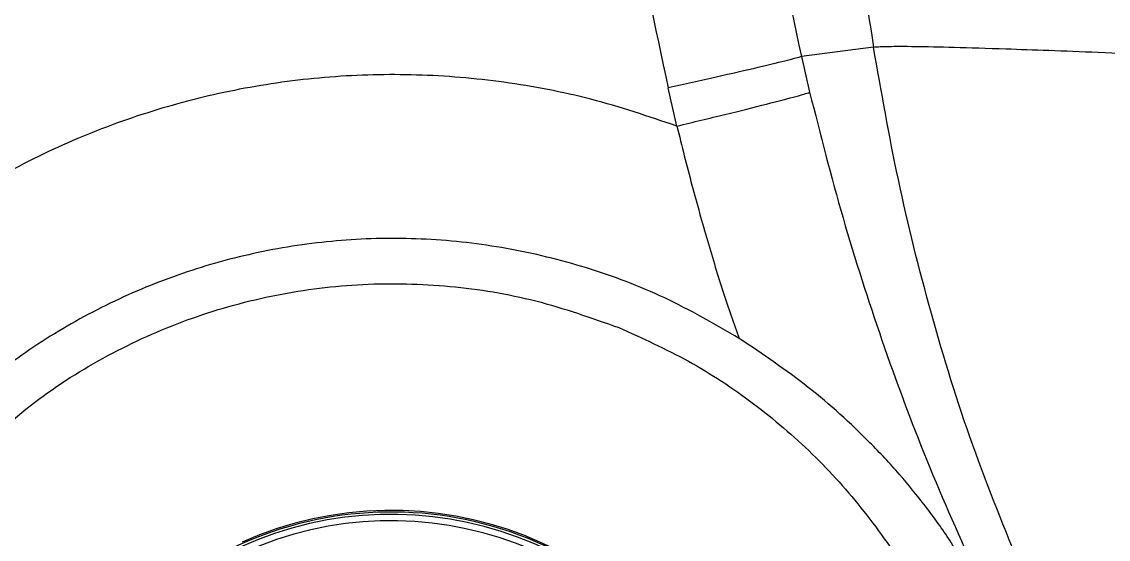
# Model space of a CAD drawing. Extents: x 939 to 1039, y 781 to 934.
# Drawn here: x 952.921 to 955.874, y 854.901 to 856.307 of the extents above; entities that cross this region are included whole.
import ezdxf

# ---------------------------------------------------------------- set-up
doc = ezdxf.new("R2010")
doc.units = 0
doc.header["$MEASUREMENT"] = 0
doc.layers.add('1', color=4, linetype='Continuous')

# ---------------------------------------------------------------- blocks, each defined once
blk = doc.blocks.new('Envoy')
at = {"layer": '1', "color": 3, "linetype": 'Continuous', "lineweight": 25}
for p, q in [((16.5822, 57.0638), (16.3863, 57.0379)), ((16.3863, 57.0379), (16.4087, 56.9409)), ((16.048, 56.8491), (16.0241, 56.9526))]:
    blk.add_line(p, q, dxfattribs=at)
for radius, start, end in [(1, 293.8743, 113.8743), (0.9961, 27.4071, 117.4071), (0.9895, 297.4071, 117.4071), (0.972, 297.4071, 117.4071)]:
    blk.add_arc((15.2712, 54.8042), radius, start, end, dxfattribs=at)
for points, knots in [([(15.3295, 65.074), (15.3226, 64.8522), (15.3087, 64.405), (15.3001, 63.7321), (15.3036, 63.0532), (15.322, 62.3718), (15.3554, 61.6894), (15.4124, 60.8932), (15.503, 59.9848), (15.641, 58.9673), (15.8116, 57.9555), (15.9533, 57.2868), (16.0241, 56.9526)], [0, 0, 0, 0, 0.0814143, 0.1641107, 0.2474328, 0.330943, 0.414568, 0.4982948, 0.6238883, 0.7493687, 0.8747528, 1, 1, 1, 1]), ([(15.7009, 65.0619), (15.694, 64.8346), (15.6802, 64.3831), (15.6717, 63.7087), (15.6754, 63.0374), (15.6937, 62.3664), (15.7269, 61.6956), (15.7832, 60.9134), (15.8726, 60.021), (16.0086, 59.021), (16.1769, 58.0255), (16.3165, 57.3671), (16.3863, 57.0379)], [0, 0, 0, 0, 0.084399, 0.167715, 0.250981, 0.33416, 0.41734, 0.500579, 0.625431, 0.750238, 0.875094, 1, 1, 1, 1]), ([(16.2984, 59.4015), (16.3214, 59.1461), (16.3681, 58.6293), (16.462, 57.8518), (16.542, 57.3276), (16.5822, 57.0638)], [0, 0, 0, 0, 0.326899, 0.661369, 1, 1, 1, 1]), ([(16.5822, 57.0638), (16.594, 57.0646), (16.6175, 57.0661), (16.6915, 57.0659), (16.7968, 57.0637), (16.9226, 57.0598), (17.0574, 57.0551), (17.1921, 57.0499), (17.3327, 57.0444), (17.4742, 57.0386), (17.6125, 57.0329), (17.7599, 57.0268), (17.863, 57.0225), (17.915, 57.0204)], [0, 0, 0, 0, 0.114973, 0.23087, 0.348434, 0.468614, 0.550822, 0.635158, 0.722043, 0.789117, 0.85788, 0.928254, 1, 1, 1, 1]), ([(16.9857, 55.6393), (16.9395, 55.753), (16.846, 55.9832), (16.7368, 56.3378), (16.6467, 56.697), (16.6034, 56.9432), (16.5822, 57.0638)], [0, 0, 0, 0, 0.248722, 0.502969, 0.756462, 1, 1, 1, 1]), ([(16.3863, 57.0379), (16.3771, 57.0352), (16.3585, 57.0297), (16.2731, 57.0091), (16.158, 56.9825), (16.0687, 56.9626), (16.0241, 56.9526)], [0, 0, 0, 0, 0.250005, 0.499998, 0.749993, 1, 1, 1, 1]), ([(16.048, 56.8491), (15.9707, 56.8752), (15.8171, 56.9271), (15.5793, 56.9719), (15.3416, 56.9922), (15.1056, 56.9864), (14.8737, 56.9558), (14.6478, 56.9013), (14.4296, 56.8237), (14.2212, 56.7235), (14.0245, 56.602), (13.8416, 56.46), (13.6732, 56.3), (13.5766, 56.1792), (13.5282, 56.1187)], [0, 0, 0, 0, 0.087006, 0.172756, 0.257426, 0.34118, 0.424138, 0.50657, 0.588752, 0.670803, 0.752832, 0.835023, 0.917443, 1, 1, 1, 1]), ([(16.048, 56.8491), (16.0925, 56.8598), (16.1814, 56.8813), (16.296, 56.91), (16.3811, 56.9321), (16.3995, 56.938), (16.4087, 56.9409)], [0, 0, 0, 0, 0.250006, 0.499998, 0.749995, 1, 1, 1, 1]), ([(16.4087, 56.9409), (16.4379, 56.8264), (16.4961, 56.5977), (16.6044, 56.262), (16.7263, 55.9329), (16.8181, 55.7282), (16.8648, 55.6241)], [0, 0, 0, 0, 0.244376, 0.488382, 0.739719, 1, 1, 1, 1]), ([(16.048, 56.8491), (16.0614, 56.7952), (16.0879, 56.6885), (16.1313, 56.5364), (16.1737, 56.3937), (16.2028, 56.3128), (16.2175, 56.272)], [0, 0, 0, 0, 0.252886, 0.50074, 0.748591, 1, 1, 1, 1]), ([(16.2175, 56.272), (16.1508, 56.3106), (16.0186, 56.3871), (15.805, 56.4674), (15.5873, 56.5208), (15.3678, 56.5459), (15.15, 56.5437), (14.9362, 56.515), (14.7289, 56.4612), (14.5304, 56.383), (14.3429, 56.2814), (14.1692, 56.1577), (14.0099, 56.0145), (13.9201, 55.9038), (13.8751, 55.8484)], [0, 0, 0, 0, 0.0882822, 0.1752492, 0.2609117, 0.3452022, 0.4282477, 0.5105292, 0.5922618, 0.6736154, 0.7549929, 0.8365154, 0.918119, 1, 1, 1, 1]), ([(14.134, 55.9533), (14.1925, 56.0064), (14.3096, 56.1125), (14.5123, 56.2369), (14.7294, 56.3327), (14.9585, 56.3953), (15.1943, 56.4247), (15.4316, 56.4187), (15.6665, 56.3808), (15.8153, 56.3279), (15.8898, 56.3014)], [0, 0, 0, 0, 0.124977, 0.249952, 0.37487, 0.499895, 0.625012, 0.750001, 0.875008, 1, 1, 1, 1]), ([(15.8898, 56.3014), (15.9538, 56.2726), (16.0821, 56.215), (16.2583, 56.0981), (16.419, 55.9613), (16.5597, 55.8042), (16.6806, 55.6311), (16.741, 55.5044), (16.7711, 55.4411)], [0, 0, 0, 0, 0.1665169, 0.333794, 0.5003962, 0.6668511, 0.8335413, 1, 1, 1, 1]), ([(16.8503, 55.622), (16.8309, 55.6555), (16.7923, 55.7223), (16.7252, 55.8157), (16.6523, 55.9049), (16.5489, 56.0156), (16.407, 56.1441), (16.2811, 56.2291), (16.2175, 56.272)], [0, 0, 0, 0, 0.1279589, 0.2546408, 0.3773873, 0.5051313, 0.7499742, 1, 1, 1, 1])]:
    blk.add_open_spline(points, degree=3, knots=knots, dxfattribs=at)

msp = doc.modelspace()

# ---------------------------------------------------------------- block references
at = {"layer": '1'}
msp.add_blockref('Envoy', (938.6538, 799.1744), dxfattribs=at)

doc.saveas('drawing.dxf')
